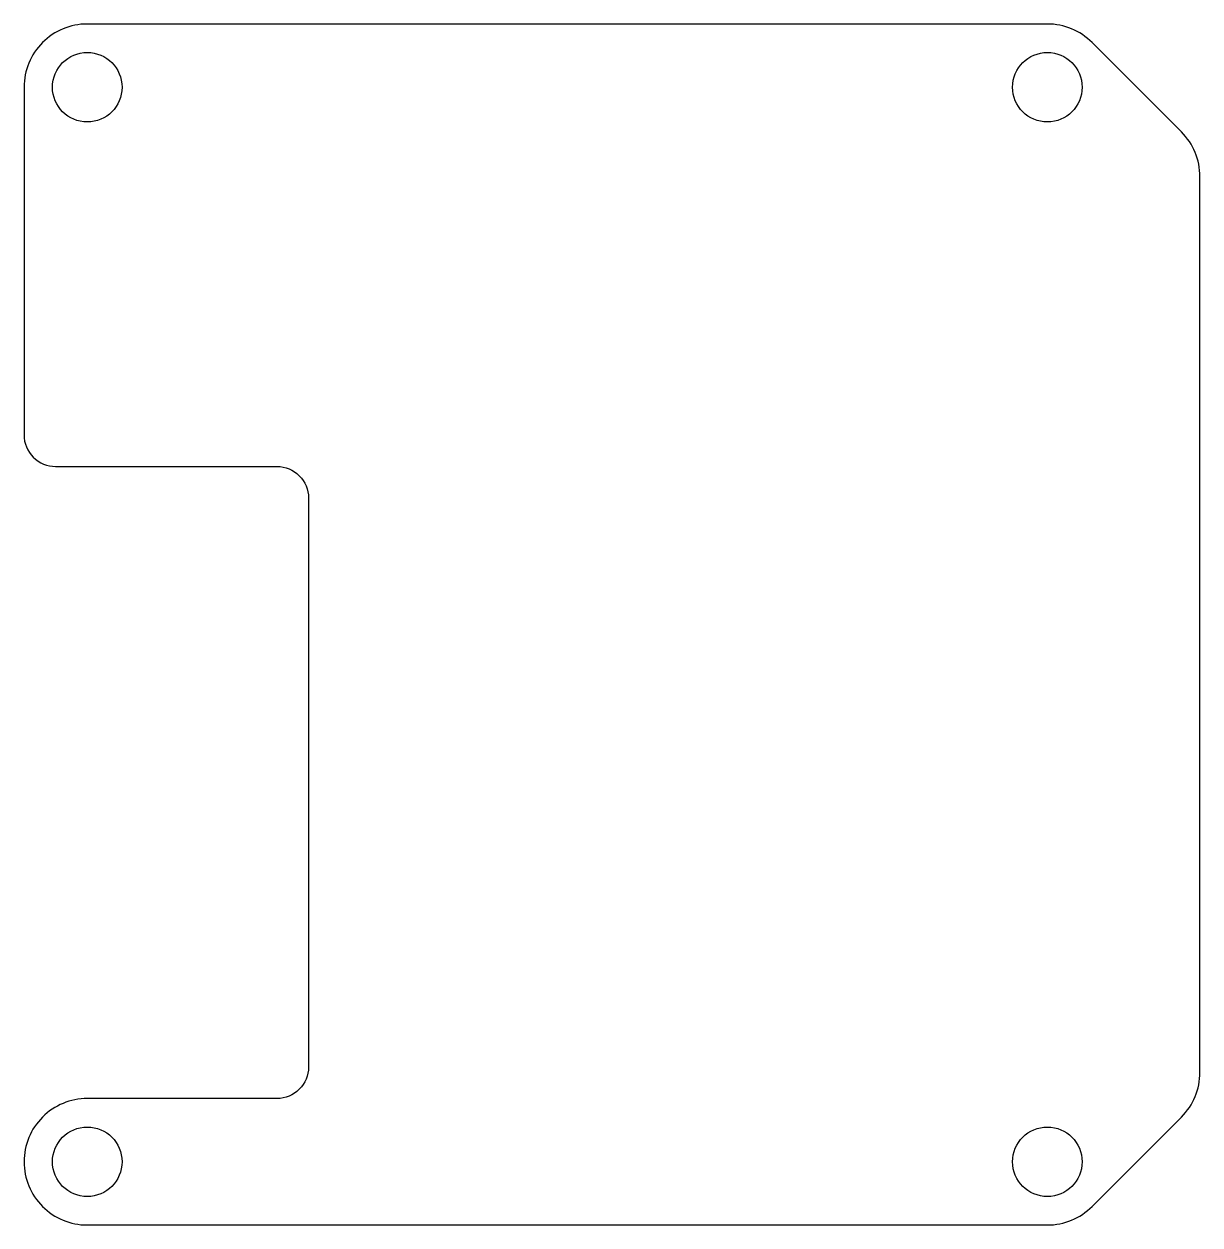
# Model space of a CAD drawing. Header units: millimetres. Extents: x -72 to -34.8, y -19 to 19.
import ezdxf

# ---------------------------------------------------------------- set-up
doc = ezdxf.new("R2010")
doc.units = ezdxf.units.MM
doc.layers.get('0').update_dxf_attribs({"linetype": 'CONTINUOUS'})

msp = doc.modelspace()

# ---------------------------------------------------------------- linework, layer by layer
msp.add_lwpolyline([(-72, 6, 0.414214), (-71, 5), (-64, 5, -0.414214), (-63, 4), (-63, -14, -0.414214), (-64, -15), (-69.999, -15, 0.414334), (-72, -17, 0.414214), (-70, -19), (-39.627, -19, 0.198912), (-38.213, -18.414), (-35.385, -15.586, 0.198912), (-34.799, -14.172), (-34.799, 14.172, 0.198912), (-35.385, 15.586), (-38.213, 18.414, 0.198912), (-39.627, 19), (-70, 19, 0.414214), (-72, 17)], format="xyb", close=True)
for centre in [(-70, 17), (-39.627, 17), (-70, -17), (-39.627, -17)]:
    msp.add_circle(centre, 1.1)

doc.saveas('drawing.dxf')
